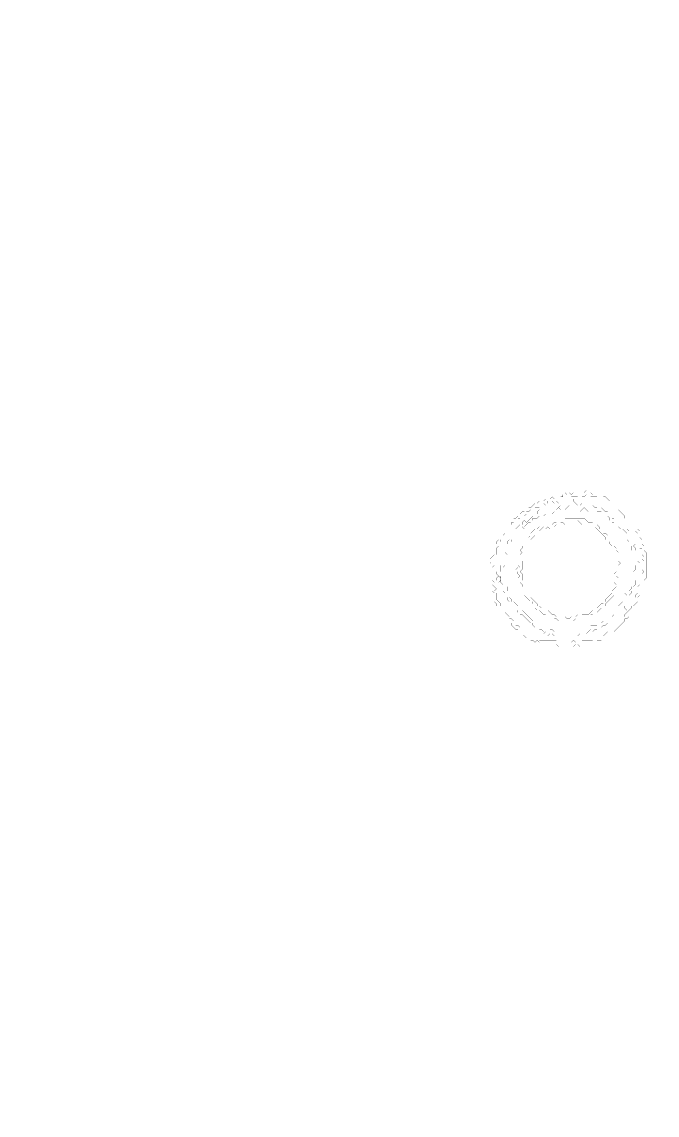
# Model space of a CAD drawing. Header units: metres. Extents: x 0 to 5009, y -5009 to 0.
# Drawn here: x 0 to 2913, y -5009 to 0 of the extents above; entities that cross this region are included whole.
import ezdxf

# ---------------------------------------------------------------- set-up
doc = ezdxf.new("R2010")
doc.units = ezdxf.units.M
doc.layers.add('conductor', color=1, linetype='Continuous')
doc.layers.add('substrate', color=5, linetype='Continuous')

msp = doc.modelspace()

# ---------------------------------------------------------------- linework, layer by layer
at = {"layer": 'conductor', "const_width": 0.5}
for points in [[(2558.5, -2166.4), (2548.7, -2176.2), (2538.9, -2176.2), (2529.1, -2176.2), (2519.3, -2176.2), (2529.1, -2186), (2519.3, -2195.8), (2519.3, -2205.6), (2529.1, -2205.6), (2538.9, -2205.6), (2548.7, -2215.4), (2558.5, -2215.4), (2568.3, -2205.6), (2578.1, -2205.6), (2587.9, -2215.4), (2597.7, -2215.4), (2607.5, -2215.4), (2617.3, -2215.4), (2627.1, -2225.2), (2636.9, -2225.2), (2646.7, -2235), (2656.5, -2225.2), (2666.3, -2235), (2676.1, -2244.8), (2685.9, -2244.8), (2695.8, -2254.6), (2705.6, -2264.4), (2705.6, -2274.2), (2715.4, -2274.2), (2725.2, -2284), (2735, -2293.8), (2744.8, -2303.6), (2754.6, -2313.4), (2764.4, -2323.2), (2774.2, -2323.2), (2784, -2333.1), (2784, -2342.9), (2784, -2352.7), (2784, -2362.5), (2793.8, -2372.3), (2803.6, -2382.1), (2813.4, -2391.9), (2803.6, -2401.7), (2813.4, -2411.5), (2813.4, -2421.3), (2823.2, -2431.1), (2813.4, -2440.9), (2823.2, -2450.7), (2823.2, -2460.5), (2823.2, -2470.3), (2833, -2480.1), (2833, -2489.9), (2833, -2499.7), (2823.2, -2509.5), (2823.2, -2519.3), (2823.2, -2529.1), (2823.2, -2538.9), (2823.2, -2548.7), (2813.4, -2558.5), (2813.4, -2568.3), (2813.4, -2578.1), (2803.6, -2587.9), (2803.6, -2597.7), (2793.8, -2607.5), (2793.8, -2617.3), (2784, -2627.1), (2784, -2636.9), (2784, -2646.7), (2784, -2656.5), (2784, -2666.3), (2784, -2676.1), (2784, -2685.9), (2774.2, -2695.8), (2764.4, -2685.9), (2764.4, -2676.1), (2764.4, -2685.9), (2754.6, -2695.8), (2744.8, -2695.8), (2735, -2705.6), (2725.2, -2715.4), (2715.4, -2725.2), (2715.4, -2735), (2705.6, -2744.8), (2695.8, -2754.6), (2685.9, -2754.6), (2676.1, -2764.4), (2666.3, -2764.4), (2656.5, -2774.2), (2646.7, -2774.2), (2636.9, -2784), (2627.1, -2784), (2617.3, -2793.8), (2607.5, -2784), (2597.7, -2793.8), (2587.9, -2803.6), (2578.1, -2803.6), (2568.3, -2813.4), (2558.5, -2803.6), (2548.7, -2813.4), (2538.9, -2813.4), (2529.1, -2813.4), (2519.3, -2813.4), (2509.5, -2813.4), (2499.7, -2813.4), (2489.9, -2813.4), (2480.1, -2813.4), (2470.3, -2813.4), (2460.5, -2813.4), (2450.7, -2813.4), (2440.9, -2813.4), (2431.1, -2803.6), (2421.3, -2803.6), (2411.5, -2793.8), (2401.7, -2793.8), (2391.9, -2793.8), (2382.1, -2784), (2372.3, -2784), (2362.5, -2774.2), (2352.7, -2774.2), (2342.9, -2764.4), (2342.9, -2754.6), (2333.1, -2754.6), (2323.2, -2744.8), (2313.4, -2735), (2303.6, -2725.2), (2293.8, -2715.4), (2284, -2715.4), (2274.2, -2705.6), (2274.2, -2695.8), (2264.4, -2695.8), (2254.6, -2685.9), (2254.6, -2676.1), (2244.8, -2676.1), (2235, -2666.3), (2235, -2656.5), (2225.2, -2646.7), (2225.2, -2636.9), (2215.4, -2627.1), (2215.4, -2617.3), (2205.6, -2607.5), (2215.4, -2597.7), (2205.6, -2587.9), (2205.6, -2578.1), (2195.8, -2568.3), (2195.8, -2558.5), (2195.8, -2548.7), (2195.8, -2538.9), (2186, -2538.9), (2176.2, -2529.1), (2176.2, -2519.3), (2186, -2509.5), (2195.8, -2519.3), (2195.8, -2509.5), (2195.8, -2499.7), (2195.8, -2489.9), (2186, -2480.1), (2195.8, -2470.3), (2205.6, -2470.3), (2205.6, -2460.5), (2205.6, -2450.7), (2205.6, -2440.9), (2205.6, -2431.1), (2205.6, -2421.3), (2215.4, -2411.5), (2215.4, -2401.7), (2225.2, -2391.9), (2225.2, -2382.1), (2235, -2372.3), (2235, -2362.5), (2244.8, -2352.7), (2254.6, -2352.7), (2254.6, -2342.9), (2264.4, -2333.1), (2264.4, -2323.2), (2274.2, -2313.4), (2284, -2303.6), (2293.8, -2303.6), (2293.8, -2293.8), (2303.6, -2284), (2313.4, -2293.8), (2323.2, -2284), (2333.1, -2274.2), (2342.9, -2264.4), (2352.7, -2264.4), (2362.5, -2254.6), (2362.5, -2244.8), (2372.3, -2235), (2382.1, -2235), (2391.9, -2235), (2401.7, -2244.8), (2411.5, -2235), (2421.3, -2235), (2411.5, -2235), (2401.7, -2225.2), (2411.5, -2215.4), (2421.3, -2215.4), (2431.1, -2215.4), (2440.9, -2215.4), (2450.7, -2215.4), (2460.5, -2205.6), (2470.3, -2195.8), (2460.5, -2205.6), (2450.7, -2195.8), (2440.9, -2205.6), (2431.1, -2195.8), (2421.3, -2195.8), (2411.5, -2195.8), (2411.5, -2205.6), (2401.7, -2215.4), (2391.9, -2205.6), (2382.1, -2215.4), (2372.3, -2225.2), (2362.5, -2225.2), (2352.7, -2225.2), (2342.9, -2235), (2333.1, -2235), (2323.2, -2244.8), (2313.4, -2244.8), (2313.4, -2254.6), (2303.6, -2264.4), (2293.8, -2264.4), (2284, -2274.2), (2274.2, -2274.2), (2264.4, -2284), (2254.6, -2293.8), (2244.8, -2293.8), (2244.8, -2303.6), (2235, -2313.4), (2225.2, -2323.2), (2215.4, -2333.1), (2215.4, -2342.9), (2205.6, -2352.7), (2205.6, -2362.5), (2195.8, -2372.3), (2195.8, -2382.1), (2186, -2391.9), (2186, -2401.7), (2176.2, -2411.5), (2176.2, -2421.3), (2176.2, -2431.1), (2176.2, -2440.9), (2166.4, -2450.7), (2166.4, -2460.5), (2166.4, -2470.3), (2166.4, -2480.1), (2166.4, -2489.9), (2156.6, -2499.7), (2156.6, -2509.5), (2156.6, -2519.3), (2156.6, -2529.1), (2156.6, -2538.9), (2156.6, -2548.7), (2156.6, -2558.5), (2166.4, -2568.3), (2156.6, -2578.1), (2166.4, -2587.9), (2176.2, -2597.7), (2166.4, -2607.5), (2176.2, -2617.3), (2176.2, -2627.1), (2176.2, -2636.9), (2176.2, -2646.7), (2186, -2656.5), (2195.8, -2666.3), (2195.8, -2676.1), (2205.6, -2685.9), (2215.4, -2695.8), (2215.4, -2705.6), (2225.2, -2715.4), (2235, -2725.2), (2235, -2735), (2244.8, -2735), (2254.6, -2744.8), (2254.6, -2754.6), (2264.4, -2764.4), (2274.2, -2764.4), (2284, -2774.2), (2284, -2784), (2293.8, -2793.8), (2303.6, -2803.6), (2313.4, -2803.6), (2323.2, -2803.6), (2333.1, -2813.4), (2342.9, -2813.4), (2352.7, -2813.4), (2362.5, -2823.2), (2372.3, -2833), (2382.1, -2833), (2391.9, -2833), (2401.7, -2833), (2411.5, -2833), (2421.3, -2833), (2431.1, -2833), (2440.9, -2833), (2450.7, -2833), (2460.5, -2842.8), (2470.3, -2842.8), (2480.1, -2842.8), (2489.9, -2842.8), (2499.7, -2842.8), (2509.5, -2842.8), (2519.3, -2842.8), (2529.1, -2833), (2538.9, -2842.8), (2548.7, -2833), (2558.5, -2842.8), (2568.3, -2833), (2578.1, -2833), (2587.9, -2833), (2597.7, -2833), (2607.5, -2833), (2617.3, -2833), (2627.1, -2823.2), (2636.9, -2823.2), (2646.7, -2823.2), (2656.5, -2813.4), (2666.3, -2813.4), (2676.1, -2803.6), (2685.9, -2793.8), (2695.8, -2793.8), (2705.6, -2784), (2715.4, -2774.2), (2725.2, -2764.4), (2735, -2754.6), (2744.8, -2744.8), (2754.6, -2744.8), (2754.6, -2735), (2764.4, -2725.2), (2764.4, -2715.4), (2774.2, -2705.6), (2784, -2695.8), (2793.8, -2685.9), (2793.8, -2676.1), (2803.6, -2666.3), (2803.6, -2656.5), (2803.6, -2646.7), (2813.4, -2636.9), (2813.4, -2627.1), (2823.2, -2617.3), (2823.2, -2607.5), (2823.2, -2597.7), (2823.2, -2587.9), (2833, -2578.1), (2833, -2568.3), (2842.8, -2558.5), (2842.8, -2548.7), (2842.8, -2538.9), (2842.8, -2529.1), (2852.6, -2519.3), (2842.8, -2509.5), (2842.8, -2499.7), (2842.8, -2489.9), (2852.6, -2480.1), (2852.6, -2470.3), (2842.8, -2460.5), (2852.6, -2450.7), (2842.8, -2440.9), (2842.8, -2431.1), (2842.8, -2421.3), (2842.8, -2411.5), (2833, -2411.5), (2823.2, -2401.7), (2823.2, -2391.9), (2823.2, -2382.1), (2823.2, -2372.3), (2823.2, -2362.5), (2823.2, -2352.7), (2823.2, -2342.9), (2813.4, -2333.1), (2803.6, -2323.2), (2803.6, -2313.4), (2793.8, -2313.4), (2784, -2303.6), (2784, -2293.8), (2784, -2284), (2774.2, -2284), (2764.4, -2274.2), (2764.4, -2264.4), (2754.6, -2254.6), (2744.8, -2244.8), (2735, -2235), (2725.2, -2235), (2715.4, -2225.2), (2715.4, -2215.4), (2705.6, -2215.4), (2695.8, -2215.4), (2685.9, -2205.6), (2676.1, -2195.8), (2666.3, -2186), (2656.5, -2186), (2646.7, -2186), (2636.9, -2176.2), (2627.1, -2176.2), (2617.3, -2176.2), (2607.5, -2176.2), (2597.7, -2166.4), (2587.9, -2166.4), (2578.1, -2176.2), (2568.3, -2176.2)], [(2489.9, -2195.8)], [(2529.1, -2186), (2538.9, -2176.2), (2548.7, -2186), (2548.7, -2195.8), (2538.9, -2205.6), (2529.1, -2195.8)], [(2568.3, -2195.8), (2578.1, -2186), (2587.9, -2195.8), (2578.1, -2205.6)], [(2509.5, -2284), (2499.7, -2293.8), (2489.9, -2303.6), (2480.1, -2293.8), (2470.3, -2293.8), (2460.5, -2303.6), (2450.7, -2303.6), (2440.9, -2313.4), (2431.1, -2313.4), (2421.3, -2323.2), (2411.5, -2313.4), (2401.7, -2323.2), (2391.9, -2313.4), (2382.1, -2323.2), (2372.3, -2333.1), (2362.5, -2333.1), (2352.7, -2342.9), (2352.7, -2352.7), (2342.9, -2362.5), (2333.1, -2372.3), (2333.1, -2382.1), (2323.2, -2391.9), (2313.4, -2401.7), (2303.6, -2411.5), (2303.6, -2421.3), (2303.6, -2431.1), (2303.6, -2440.9), (2303.6, -2450.7), (2303.6, -2460.5), (2293.8, -2470.3), (2293.8, -2480.1), (2293.8, -2489.9), (2293.8, -2499.7), (2293.8, -2509.5), (2284, -2519.3), (2293.8, -2529.1), (2293.8, -2538.9), (2293.8, -2548.7), (2293.8, -2558.5), (2303.6, -2568.3), (2303.6, -2578.1), (2313.4, -2587.9), (2313.4, -2597.7), (2313.4, -2607.5), (2313.4, -2617.3), (2323.2, -2617.3), (2333.1, -2627.1), (2333.1, -2636.9), (2342.9, -2646.7), (2352.7, -2656.5), (2362.5, -2666.3), (2362.5, -2676.1), (2372.3, -2676.1), (2382.1, -2685.9), (2382.1, -2695.8), (2391.9, -2695.8), (2401.7, -2695.8), (2411.5, -2695.8), (2421.3, -2705.6), (2431.1, -2715.4), (2440.9, -2715.4), (2450.7, -2725.2), (2460.5, -2725.2), (2470.3, -2725.2), (2480.1, -2725.2), (2489.9, -2725.2), (2499.7, -2735), (2509.5, -2735), (2519.3, -2725.2), (2529.1, -2725.2), (2538.9, -2725.2), (2548.7, -2715.4), (2558.5, -2725.2), (2568.3, -2715.4), (2578.1, -2715.4), (2587.9, -2715.4), (2597.7, -2715.4), (2607.5, -2705.6), (2617.3, -2695.8), (2627.1, -2695.8), (2636.9, -2695.8), (2636.9, -2685.9), (2646.7, -2676.1), (2656.5, -2666.3), (2666.3, -2666.3), (2676.1, -2656.5), (2676.1, -2646.7), (2685.9, -2636.9), (2695.8, -2627.1), (2705.6, -2617.3), (2705.6, -2607.5), (2715.4, -2597.7), (2725.2, -2587.9), (2725.2, -2578.1), (2715.4, -2568.3), (2715.4, -2558.5), (2715.4, -2548.7), (2715.4, -2538.9), (2715.4, -2529.1), (2725.2, -2519.3), (2725.2, -2509.5), (2725.2, -2499.7), (2725.2, -2489.9), (2725.2, -2480.1), (2725.2, -2470.3), (2725.2, -2460.5), (2725.2, -2450.7), (2725.2, -2440.9), (2725.2, -2431.1), (2715.4, -2421.3), (2705.6, -2411.5), (2705.6, -2401.7), (2695.8, -2391.9), (2695.8, -2382.1), (2685.9, -2382.1), (2676.1, -2372.3), (2676.1, -2362.5), (2666.3, -2352.7), (2656.5, -2342.9), (2646.7, -2333.1), (2636.9, -2323.2), (2627.1, -2313.4), (2617.3, -2313.4), (2607.5, -2313.4), (2597.7, -2303.6), (2587.9, -2293.8), (2578.1, -2303.6), (2568.3, -2303.6), (2558.5, -2293.8), (2548.7, -2284), (2538.9, -2293.8), (2529.1, -2284), (2519.3, -2293.8)], [(2382.1, -2254.6)], [(2176.2, -2548.7), (2186, -2538.9), (2195.8, -2548.7), (2195.8, -2558.5), (2186, -2568.3), (2176.2, -2558.5)], [(2764.4, -2656.5)], [(2391.9, -2803.6), (2401.7, -2793.8), (2411.5, -2793.8), (2421.3, -2803.6), (2411.5, -2813.4), (2401.7, -2813.4)]]:
    msp.add_lwpolyline(points, close=True, dxfattribs=at)
at = {"layer": 'substrate', "const_width": 0.5}
msp.add_lwpolyline([(2921.2, 0), (2911.4, 0), (2901.6, 0), (2891.8, 0), (2882, 0), (2872.2, 0), (2862.4, 0), (2852.6, 0), (2842.8, 0), (2833, 0), (2823.2, 0), (2813.4, 0), (2803.6, 0), (2793.8, 0), (2784, 0), (2774.2, 0), (2764.4, 0), (2754.6, 0), (2744.8, 0), (2735, 0), (2725.2, 0), (2715.4, 0), (2705.6, 0), (2695.8, 0), (2685.9, 0), (2676.1, 0), (2666.3, 0), (2656.5, 0), (2646.7, 0), (2636.9, 0), (2627.1, 0), (2617.3, 0), (2607.5, 0), (2597.7, 0), (2587.9, 0), (2578.1, 0), (2568.3, 0), (2558.5, 0), (2548.7, 0), (2538.9, 0), (2529.1, 0), (2519.3, 0), (2509.5, 0), (2499.7, 0), (2489.9, 0), (2480.1, 0), (2470.3, 0), (2460.5, 0), (2450.7, 0), (2440.9, 0), (2431.1, 0), (2421.3, 0), (2411.5, 0), (2401.7, 0), (2391.9, 0), (2382.1, 0), (2372.3, 0), (2362.5, 0), (2352.7, 0), (2342.9, 0), (2333.1, 0), (2323.2, 0), (2313.4, 0), (2303.6, 0), (2293.8, 0), (2284, 0), (2274.2, 0), (2264.4, 0), (2254.6, 0), (2244.8, 0), (2235, 0), (2225.2, 0), (2215.4, 0), (2205.6, 0), (2195.8, 0), (2186, 0), (2176.2, 0), (2166.4, 0), (2156.6, 0), (2146.8, 0), (2137, 0), (2127.2, 0), (2117.4, 0), (2107.6, 0), (2097.8, 0), (2088, 0), (2078.2, 0), (2068.4, 0), (2058.6, 0), (2048.8, 0), (2039, 0), (2029.2, 0), (2019.4, 0), (2009.6, 0), (1999.8, 0), (1990, 0), (1980.2, 0), (1970.3, 0), (1960.5, 0), (1950.7, 0), (1940.9, 0), (1931.1, 0), (1921.3, 0), (1911.5, 0), (1901.7, 0), (1891.9, 0), (1882.1, 0), (1872.3, 0), (1862.5, 0), (1852.7, 0), (1842.9, 0), (1833.1, 0), (1823.3, 0), (1813.5, 0), (1803.7, 0), (1793.9, 0), (1784.1, 0), (1774.3, 0), (1764.5, 0), (1754.7, 0), (1744.9, 0), (1735.1, 0), (1725.3, 0), (1715.5, 0), (1705.7, 0), (1695.9, 0), (1686.1, 0), (1676.3, 0), (1666.5, 0), (1656.7, 0), (1646.9, 0), (1637.1, 0), (1627.3, 0), (1617.5, 0), (1607.6, 0), (1597.8, 0), (1588, 0), (1578.2, 0), (1568.4, 0), (1558.6, 0), (1548.8, 0), (1539, 0), (1529.2, 0), (1519.4, 0), (1509.6, 0), (1499.8, 0), (1490, 0), (1480.2, 0), (1470.4, 0), (1460.6, 0), (1450.8, 0), (1441, 0), (1431.2, 0), (1421.4, 0), (1411.6, 0), (1401.8, 0), (1392, 0), (1382.2, 0), (1372.4, 0), (1362.6, 0), (1352.8, 0), (1343, 0), (1333.2, 0), (1323.4, 0), (1313.6, 0), (1303.8, 0), (1294, 0), (1284.2, 0), (1274.4, 0), (1264.6, 0), (1254.8, 0), (1244.9, 0), (1235.1, 0), (1225.3, 0), (1215.5, 0), (1205.7, 0), (1195.9, 0), (1186.1, 0), (1176.3, 0), (1166.5, 0), (1156.7, 0), (1146.9, 0), (1137.1, 0), (1127.3, 0), (1117.5, 0), (1107.7, 0), (1097.9, 0), (1088.1, 0), (1078.3, 0), (1068.5, 0), (1058.7, 0), (1048.9, 0), (1039.1, 0), (1029.3, 0), (1019.5, 0), (1009.7, 0), (999.9, 0), (990.1, 0), (980.3, 0), (970.5, 0), (960.7, 0), (950.9, 0), (941.1, 0), (931.3, 0), (921.5, 0), (911.7, 0), (901.9, 0), (892, 0), (882.2, 0), (872.4, 0), (862.6, 0), (852.8, 0), (843, 0), (833.2, 0), (823.4, 0), (813.6, 0), (803.8, 0), (794, 0), (784.2, 0), (774.4, 0), (764.6, 0), (754.8, 0), (745, 0), (735.2, 0), (725.4, 0), (715.6, 0), (705.8, 0), (696, 0), (686.2, 0), (676.4, 0), (666.6, 0), (656.8, 0), (647, 0), (637.2, 0), (627.4, 0), (617.6, 0), (607.8, 0), (598, 0), (588.2, 0), (578.4, 0), (568.6, 0), (558.8, 0), (549, 0), (539.2, 0), (529.3, 0), (519.5, 0), (509.7, 0), (499.9, 0), (490.1, 0), (480.3, 0), (470.5, 0), (460.7, 0), (450.9, 0), (441.1, 0), (431.3, 0), (421.5, 0), (411.7, 0), (401.9, 0), (392.1, 0), (382.3, 0), (372.5, 0), (362.7, 0), (352.9, 0), (343.1, 0), (333.3, 0), (323.5, 0), (313.7, 0), (303.9, 0), (294.1, 0), (284.3, 0), (274.5, 0), (264.7, 0), (254.9, 0), (245.1, 0), (235.3, 0), (225.5, 0), (215.7, 0), (205.9, 0), (196.1, 0), (186.3, 0), (176.4, 0), (166.6, 0), (156.8, 0), (147, 0), (137.2, 0), (127.4, 0), (117.6, 0), (107.8, 0), (98, 0), (88.2, 0), (78.4, 0), (68.6, 0), (58.8, 0), (49, 0), (39.2, 0), (29.4, 0), (19.6, 0), (9.8, 0), (0, 0), (0, -9.8), (0, -19.6), (0, -29.4), (0, -39.2), (0, -49), (0, -58.8), (0, -68.6), (0, -78.4), (0, -88.2), (0, -98), (0, -107.8), (0, -117.6), (0, -127.4), (0, -137.2), (0, -147), (0, -156.8), (0, -166.6), (0, -176.4), (0, -186.3), (0, -196.1), (0, -205.9), (0, -215.7), (0, -225.5), (0, -235.3), (0, -245.1), (0, -254.9), (0, -264.7), (0, -274.5), (0, -284.3), (0, -294.1), (0, -303.9), (0, -313.7), (0, -323.5), (0, -333.3), (0, -343.1), (0, -352.9), (0, -362.7), (0, -372.5), (0, -382.3), (0, -392.1), (0, -401.9), (0, -411.7), (0, -421.5), (0, -431.3), (0, -441.1), (0, -450.9), (0, -460.7), (0, -470.5), (0, -480.3), (0, -490.1), (0, -499.9), (0, -509.7), (0, -519.5), (0, -529.3), (0, -539.2), (0, -549), (0, -558.8), (0, -568.6), (0, -578.4), (0, -588.2), (0, -598), (0, -607.8), (0, -617.6), (0, -627.4), (0, -637.2), (0, -647), (0, -656.8), (0, -666.6), (0, -676.4), (0, -686.2), (0, -696), (0, -705.8), (0, -715.6), (0, -725.4), (0, -735.2), (0, -745), (0, -754.8), (0, -764.6), (0, -774.4), (0, -784.2), (0, -794), (0, -803.8), (0, -813.6), (0, -823.4), (0, -833.2), (0, -843), (0, -852.8), (0, -862.6), (0, -872.4), (0, -882.2), (0, -892), (0, -901.9), (0, -911.7), (0, -921.5), (0, -931.3), (0, -941.1), (0, -950.9), (0, -960.7), (0, -970.5), (0, -980.3), (0, -990.1), (0, -999.9), (0, -1009.7), (0, -1019.5), (0, -1029.3), (0, -1039.1), (0, -1048.9), (0, -1058.7), (0, -1068.5), (0, -1078.3), (0, -1088.1), (0, -1097.9), (0, -1107.7), (0, -1117.5), (0, -1127.3), (0, -1137.1), (0, -1146.9), (0, -1156.7), (0, -1166.5), (0, -1176.3), (0, -1186.1), (0, -1195.9), (0, -1205.7), (0, -1215.5), (0, -1225.3), (0, -1235.1), (0, -1244.9), (0, -1254.8), (0, -1264.6), (0, -1274.4), (0, -1284.2), (0, -1294), (0, -1303.8), (0, -1313.6), (0, -1323.4), (0, -1333.2), (0, -1343), (0, -1352.8), (0, -1362.6), (0, -1372.4), (0, -1382.2), (0, -1392), (0, -1401.8), (0, -1411.6), (0, -1421.4), (0, -1431.2), (0, -1441), (0, -1450.8), (0, -1460.6), (0, -1470.4), (0, -1480.2), (0, -1490), (0, -1499.8), (0, -1509.6), (0, -1519.4), (0, -1529.2), (0, -1539), (0, -1548.8), (0, -1558.6), (0, -1568.4), (0, -1578.2), (0, -1588), (0, -1597.8), (0, -1607.6), (0, -1617.5), (0, -1627.3), (0, -1637.1), (0, -1646.9), (0, -1656.7), (0, -1666.5), (0, -1676.3), (0, -1686.1), (0, -1695.9), (0, -1705.7), (0, -1715.5), (0, -1725.3), (0, -1735.1), (0, -1744.9), (0, -1754.7), (0, -1764.5), (0, -1774.3), (0, -1784.1), (0, -1793.9), (0, -1803.7), (0, -1813.5), (0, -1823.3), (0, -1833.1), (0, -1842.9), (0, -1852.7), (0, -1862.5), (0, -1872.3), (0, -1882.1), (0, -1891.9), (0, -1901.7), (0, -1911.5), (0, -1921.3), (0, -1931.1), (0, -1940.9), (0, -1950.7), (0, -1960.5), (0, -1970.3), (0, -1980.2), (0, -1990), (0, -1999.8), (0, -2009.6), (0, -2019.4), (0, -2029.2), (0, -2039), (0, -2048.8), (0, -2058.6), (0, -2068.4), (0, -2078.2), (0, -2088), (0, -2097.8), (0, -2107.6), (0, -2117.4), (0, -2127.2), (0, -2137), (0, -2146.8), (0, -2156.6), (0, -2166.4), (0, -2176.2), (0, -2186), (0, -2195.8), (0, -2205.6), (0, -2215.4), (0, -2225.2), (0, -2235), (0, -2244.8), (0, -2254.6), (0, -2264.4), (0, -2274.2), (0, -2284), (0, -2293.8), (0, -2303.6), (0, -2313.4), (0, -2323.2), (0, -2333.1), (0, -2342.9), (0, -2352.7), (0, -2362.5), (0, -2372.3), (0, -2382.1), (0, -2391.9), (0, -2401.7), (0, -2411.5), (0, -2421.3), (0, -2431.1), (0, -2440.9), (0, -2450.7), (0, -2460.5), (0, -2470.3), (0, -2480.1), (0, -2489.9), (0, -2499.7), (0, -2509.5), (0, -2519.3), (0, -2529.1), (0, -2538.9), (0, -2548.7), (0, -2558.5), (0, -2568.3), (0, -2578.1), (0, -2587.9), (0, -2597.7), (0, -2607.5), (0, -2617.3), (0, -2627.1), (0, -2636.9), (0, -2646.7), (0, -2656.5), (0, -2666.3), (0, -2676.1), (0, -2685.9), (0, -2695.8), (0, -2705.6), (0, -2715.4), (0, -2725.2), (0, -2735), (0, -2744.8), (0, -2754.6), (0, -2764.4), (0, -2774.2), (0, -2784), (0, -2793.8), (0, -2803.6), (0, -2813.4), (0, -2823.2), (0, -2833), (0, -2842.8), (0, -2852.6), (0, -2862.4), (0, -2872.2), (0, -2882), (0, -2891.8), (0, -2901.6), (0, -2911.4), (0, -2921.2), (0, -2931), (0, -2940.8), (0, -2950.6), (0, -2960.4), (0, -2970.2), (0, -2980), (0, -2989.8), (0, -2999.6), (0, -3009.4), (0, -3019.2), (0, -3029), (0, -3038.8), (0, -3048.7), (0, -3058.5), (0, -3068.3), (0, -3078.1), (0, -3087.9), (0, -3097.7), (0, -3107.5), (0, -3117.3), (0, -3127.1), (0, -3136.9), (0, -3146.7), (0, -3156.5), (0, -3166.3), (0, -3176.1), (0, -3185.9), (0, -3195.7), (0, -3205.5), (0, -3215.3), (0, -3225.1), (0, -3234.9), (0, -3244.7), (0, -3254.5), (0, -3264.3), (0, -3274.1), (0, -3283.9), (0, -3293.7), (0, -3303.5), (0, -3313.3), (0, -3323.1), (0, -3332.9), (0, -3342.7), (0, -3352.5), (0, -3362.3), (0, -3372.1), (0, -3381.9), (0, -3391.7), (0, -3401.5), (0, -3411.4), (0, -3421.2), (0, -3431), (0, -3440.8), (0, -3450.6), (0, -3460.4), (0, -3470.2), (0, -3480), (0, -3489.8), (0, -3499.6), (0, -3509.4), (0, -3519.2), (0, -3529), (0, -3538.8), (0, -3548.6), (0, -3558.4), (0, -3568.2), (0, -3578), (0, -3587.8), (0, -3597.6), (0, -3607.4), (0, -3617.2), (0, -3627), (0, -3636.8), (0, -3646.6), (0, -3656.4), (0, -3666.2), (0, -3676), (0, -3685.8), (0, -3695.6), (0, -3705.4), (0, -3715.2), (0, -3725), (0, -3734.8), (0, -3744.6), (0, -3754.4), (0, -3764.2), (0, -3774.1), (0, -3783.9), (0, -3793.7), (0, -3803.5), (0, -3813.3), (0, -3823.1), (0, -3832.9), (0, -3842.7), (0, -3852.5), (0, -3862.3), (0, -3872.1), (0, -3881.9), (0, -3891.7), (0, -3901.5), (0, -3911.3), (0, -3921.1), (0, -3930.9), (0, -3940.7), (0, -3950.5), (0, -3960.3), (0, -3970.1), (0, -3979.9), (0, -3989.7), (0, -3999.5), (0, -4009.3), (0, -4019.1), (0, -4028.9), (0, -4038.7), (0, -4048.5), (0, -4058.3), (0, -4068.1), (0, -4077.9), (0, -4087.7), (0, -4097.5), (0, -4107.3), (0, -4117.1), (0, -4127), (0, -4136.8), (0, -4146.6), (0, -4156.4), (0, -4166.2), (0, -4176), (0, -4185.8), (0, -4195.6), (0, -4205.4), (0, -4215.2), (0, -4225), (0, -4234.8), (0, -4244.6), (0, -4254.4), (0, -4264.2), (0, -4274), (0, -4283.8), (0, -4293.6), (0, -4303.4), (0, -4313.2), (0, -4323), (0, -4332.8), (0, -4342.6), (0, -4352.4), (0, -4362.2), (0, -4372), (0, -4381.8), (0, -4391.6), (0, -4401.4), (0, -4411.2), (0, -4421), (0, -4430.8), (0, -4440.6), (0, -4450.4), (0, -4460.2), (0, -4470), (0, -4479.8), (0, -4489.7), (0, -4499.5), (0, -4509.3), (0, -4519.1), (0, -4528.9), (0, -4538.7), (0, -4548.5), (0, -4558.3), (0, -4568.1), (0, -4577.9), (0, -4587.7), (0, -4597.5), (0, -4607.3), (0, -4617.1), (0, -4626.9), (0, -4636.7), (0, -4646.5), (0, -4656.3), (0, -4666.1), (0, -4675.9), (0, -4685.7), (0, -4695.5), (0, -4705.3), (0, -4715.1), (0, -4724.9), (0, -4734.7), (0, -4744.5), (0, -4754.3), (0, -4764.1), (0, -4773.9), (0, -4783.7), (0, -4793.5), (0, -4803.3), (0, -4813.1), (0, -4822.9), (0, -4832.7), (0, -4842.6), (0, -4852.4), (0, -4862.2), (0, -4872), (0, -4881.8), (0, -4891.6), (0, -4901.4), (0, -4911.2), (0, -4921), (0, -4930.8), (0, -4940.6), (0, -4950.4), (0, -4960.2), (0, -4970), (0, -4979.8), (0, -4989.6), (0, -4999.4), (0, -5009.2), (9.8, -5009.2), (19.6, -5009.2), (29.4, -5009.2), (39.2, -5009.2), (49, -5009.2), (58.8, -5009.2), (68.6, -5009.2), (78.4, -5009.2), (88.2, -5009.2), (98, -5009.2), (107.8, -5009.2), (117.6, -5009.2), (127.4, -5009.2), (137.2, -5009.2), (147, -5009.2), (156.8, -5009.2), (166.6, -5009.2), (176.4, -5009.2), (186.3, -5009.2), (196.1, -5009.2), (205.9, -5009.2), (215.7, -5009.2), (225.5, -5009.2), (235.3, -5009.2), (245.1, -5009.2), (254.9, -5009.2), (264.7, -5009.2), (274.5, -5009.2), (284.3, -5009.2), (294.1, -5009.2), (303.9, -5009.2), (313.7, -5009.2), (323.5, -5009.2), (333.3, -5009.2), (343.1, -5009.2), (352.9, -5009.2), (362.7, -5009.2), (372.5, -5009.2), (382.3, -5009.2), (392.1, -5009.2), (401.9, -5009.2), (411.7, -5009.2), (421.5, -5009.2), (431.3, -5009.2), (441.1, -5009.2), (450.9, -5009.2), (460.7, -5009.2), (470.5, -5009.2), (480.3, -5009.2), (490.1, -5009.2), (499.9, -5009.2), (509.7, -5009.2), (519.5, -5009.2), (529.3, -5009.2), (539.2, -5009.2), (549, -5009.2), (558.8, -5009.2), (568.6, -5009.2), (578.4, -5009.2), (588.2, -5009.2), (598, -5009.2), (607.8, -5009.2), (617.6, -5009.2), (627.4, -5009.2), (637.2, -5009.2), (647, -5009.2), (656.8, -5009.2), (666.6, -5009.2), (676.4, -5009.2), (686.2, -5009.2), (696, -5009.2), (705.8, -5009.2), (715.6, -5009.2), (725.4, -5009.2), (735.2, -5009.2), (745, -5009.2), (754.8, -5009.2), (764.6, -5009.2), (774.4, -5009.2), (784.2, -5009.2), (794, -5009.2), (803.8, -5009.2), (813.6, -5009.2), (823.4, -5009.2), (833.2, -5009.2), (843, -5009.2), (852.8, -5009.2), (862.6, -5009.2), (872.4, -5009.2), (882.2, -5009.2), (892, -5009.2), (901.9, -5009.2), (911.7, -5009.2), (921.5, -5009.2), (931.3, -5009.2), (941.1, -5009.2), (950.9, -5009.2), (960.7, -5009.2), (970.5, -5009.2), (980.3, -5009.2), (990.1, -5009.2), (999.9, -5009.2), (1009.7, -5009.2), (1019.5, -5009.2), (1029.3, -5009.2), (1039.1, -5009.2), (1048.9, -5009.2), (1058.7, -5009.2), (1068.5, -5009.2), (1078.3, -5009.2), (1088.1, -5009.2), (1097.9, -5009.2), (1107.7, -5009.2), (1117.5, -5009.2), (1127.3, -5009.2), (1137.1, -5009.2), (1146.9, -5009.2), (1156.7, -5009.2), (1166.5, -5009.2), (1176.3, -5009.2), (1186.1, -5009.2), (1195.9, -5009.2), (1205.7, -5009.2), (1215.5, -5009.2), (1225.3, -5009.2), (1235.1, -5009.2), (1244.9, -5009.2), (1254.8, -5009.2), (1264.6, -5009.2), (1274.4, -5009.2), (1284.2, -5009.2), (1294, -5009.2), (1303.8, -5009.2), (1313.6, -5009.2), (1323.4, -5009.2), (1333.2, -5009.2), (1343, -5009.2), (1352.8, -5009.2), (1362.6, -5009.2), (1372.4, -5009.2), (1382.2, -5009.2), (1392, -5009.2), (1401.8, -5009.2), (1411.6, -5009.2), (1421.4, -5009.2), (1431.2, -5009.2), (1441, -5009.2), (1450.8, -5009.2), (1460.6, -5009.2), (1470.4, -5009.2), (1480.2, -5009.2), (1490, -5009.2), (1499.8, -5009.2), (1509.6, -5009.2), (1519.4, -5009.2), (1529.2, -5009.2), (1539, -5009.2), (1548.8, -5009.2), (1558.6, -5009.2), (1568.4, -5009.2), (1578.2, -5009.2), (1588, -5009.2), (1597.8, -5009.2), (1607.6, -5009.2), (1617.5, -5009.2), (1627.3, -5009.2), (1637.1, -5009.2), (1646.9, -5009.2), (1656.7, -5009.2), (1666.5, -5009.2), (1676.3, -5009.2), (1686.1, -5009.2), (1695.9, -5009.2), (1705.7, -5009.2), (1715.5, -5009.2), (1725.3, -5009.2), (1735.1, -5009.2), (1744.9, -5009.2), (1754.7, -5009.2), (1764.5, -5009.2), (1774.3, -5009.2), (1784.1, -5009.2), (1793.9, -5009.2), (1803.7, -5009.2), (1813.5, -5009.2), (1823.3, -5009.2), (1833.1, -5009.2), (1842.9, -5009.2), (1852.7, -5009.2), (1862.5, -5009.2), (1872.3, -5009.2), (1882.1, -5009.2), (1891.9, -5009.2), (1901.7, -5009.2), (1911.5, -5009.2), (1921.3, -5009.2), (1931.1, -5009.2), (1940.9, -5009.2), (1950.7, -5009.2), (1960.5, -5009.2), (1970.3, -5009.2), (1980.2, -5009.2), (1990, -5009.2), (1999.8, -5009.2), (2009.6, -5009.2), (2019.4, -5009.2), (2029.2, -5009.2), (2039, -5009.2), (2048.8, -5009.2), (2058.6, -5009.2), (2068.4, -5009.2), (2078.2, -5009.2), (2088, -5009.2), (2097.8, -5009.2), (2107.6, -5009.2), (2117.4, -5009.2), (2127.2, -5009.2), (2137, -5009.2), (2146.8, -5009.2), (2156.6, -5009.2), (2166.4, -5009.2), (2176.2, -5009.2), (2186, -5009.2), (2195.8, -5009.2), (2205.6, -5009.2), (2215.4, -5009.2), (2225.2, -5009.2), (2235, -5009.2), (2244.8, -5009.2), (2254.6, -5009.2), (2264.4, -5009.2), (2274.2, -5009.2), (2284, -5009.2), (2293.8, -5009.2), (2303.6, -5009.2), (2313.4, -5009.2), (2323.2, -5009.2), (2333.1, -5009.2), (2342.9, -5009.2), (2352.7, -5009.2), (2362.5, -5009.2), (2372.3, -5009.2), (2382.1, -5009.2), (2391.9, -5009.2), (2401.7, -5009.2), (2411.5, -5009.2), (2421.3, -5009.2), (2431.1, -5009.2), (2440.9, -5009.2), (2450.7, -5009.2), (2460.5, -5009.2), (2470.3, -5009.2), (2480.1, -5009.2), (2489.9, -5009.2), (2499.7, -5009.2), (2509.5, -5009.2), (2519.3, -5009.2), (2529.1, -5009.2), (2538.9, -5009.2), (2548.7, -5009.2), (2558.5, -5009.2), (2568.3, -5009.2), (2578.1, -5009.2), (2587.9, -5009.2), (2597.7, -5009.2), (2607.5, -5009.2), (2617.3, -5009.2), (2627.1, -5009.2), (2636.9, -5009.2), (2646.7, -5009.2), (2656.5, -5009.2), (2666.3, -5009.2), (2676.1, -5009.2), (2685.9, -5009.2), (2695.8, -5009.2), (2705.6, -5009.2), (2715.4, -5009.2), (2725.2, -5009.2), (2735, -5009.2), (2744.8, -5009.2), (2754.6, -5009.2), (2764.4, -5009.2), (2774.2, -5009.2), (2784, -5009.2), (2793.8, -5009.2), (2803.6, -5009.2), (2813.4, -5009.2), (2823.2, -5009.2), (2833, -5009.2), (2842.8, -5009.2), (2852.6, -5009.2), (2862.4, -5009.2), (2872.2, -5009.2), (2882, -5009.2), (2891.8, -5009.2), (2901.6, -5009.2), (2911.4, -5009.2), (2921.2, -5009.2)], dxfattribs=at)
for points in [[(2578.1, -2156.6), (2587.9, -2146.8), (2597.7, -2156.6), (2607.5, -2156.6), (2617.3, -2166.4), (2627.1, -2166.4), (2636.9, -2166.4), (2646.7, -2166.4), (2656.5, -2166.4), (2666.3, -2176.2), (2676.1, -2176.2), (2685.9, -2186), (2695.8, -2195.8), (2705.6, -2195.8), (2715.4, -2205.6), (2725.2, -2215.4), (2735, -2225.2), (2744.8, -2235), (2754.6, -2244.8), (2764.4, -2254.6), (2774.2, -2264.4), (2784, -2274.2), (2793.8, -2284), (2803.6, -2293.8), (2803.6, -2303.6), (2813.4, -2303.6), (2823.2, -2313.4), (2823.2, -2323.2), (2833, -2333.1), (2833, -2342.9), (2833, -2352.7), (2833, -2362.5), (2842.8, -2372.3), (2842.8, -2382.1), (2842.8, -2391.9), (2852.6, -2401.7), (2852.6, -2411.5), (2852.6, -2421.3), (2862.4, -2431.1), (2862.4, -2440.9), (2862.4, -2450.7), (2862.4, -2460.5), (2862.4, -2470.3), (2862.4, -2480.1), (2862.4, -2489.9), (2862.4, -2499.7), (2862.4, -2509.5), (2862.4, -2519.3), (2862.4, -2529.1), (2862.4, -2538.9), (2862.4, -2548.7), (2852.6, -2558.5), (2852.6, -2568.3), (2842.8, -2578.1), (2842.8, -2587.9), (2842.8, -2597.7), (2842.8, -2607.5), (2833, -2617.3), (2833, -2627.1), (2823.2, -2636.9), (2823.2, -2646.7), (2823.2, -2656.5), (2813.4, -2666.3), (2803.6, -2676.1), (2803.6, -2685.9), (2803.6, -2695.8), (2793.8, -2705.6), (2784, -2715.4), (2784, -2725.2), (2774.2, -2735), (2764.4, -2735), (2764.4, -2744.8), (2754.6, -2754.6), (2744.8, -2764.4), (2735, -2774.2), (2725.2, -2784), (2715.4, -2793.8), (2705.6, -2793.8), (2695.8, -2803.6), (2685.9, -2813.4), (2676.1, -2813.4), (2666.3, -2823.2), (2656.5, -2833), (2646.7, -2833), (2636.9, -2833), (2627.1, -2842.8), (2617.3, -2852.6), (2607.5, -2852.6), (2597.7, -2852.6), (2587.9, -2852.6), (2578.1, -2862.4), (2568.3, -2852.6), (2558.5, -2862.4), (2548.7, -2852.6), (2538.9, -2852.6), (2529.1, -2862.4), (2519.3, -2862.4), (2509.5, -2862.4), (2499.7, -2862.4), (2489.9, -2862.4), (2480.1, -2862.4), (2470.3, -2862.4), (2460.5, -2862.4), (2450.7, -2852.6), (2440.9, -2852.6), (2431.1, -2852.6), (2421.3, -2852.6), (2411.5, -2852.6), (2401.7, -2852.6), (2391.9, -2842.8), (2382.1, -2842.8), (2372.3, -2842.8), (2362.5, -2833), (2352.7, -2842.8), (2342.9, -2833), (2333.1, -2833), (2323.2, -2823.2), (2313.4, -2823.2), (2303.6, -2813.4), (2293.8, -2803.6), (2284, -2793.8), (2274.2, -2784), (2264.4, -2784), (2254.6, -2774.2), (2244.8, -2764.4), (2244.8, -2754.6), (2235, -2744.8), (2225.2, -2735), (2215.4, -2725.2), (2205.6, -2715.4), (2205.6, -2705.6), (2195.8, -2705.6), (2186, -2695.8), (2186, -2685.9), (2176.2, -2676.1), (2176.2, -2666.3), (2166.4, -2656.5), (2166.4, -2646.7), (2166.4, -2636.9), (2166.4, -2627.1), (2166.4, -2617.3), (2156.6, -2607.5), (2156.6, -2597.7), (2156.6, -2587.9), (2146.8, -2578.1), (2146.8, -2568.3), (2146.8, -2558.5), (2146.8, -2548.7), (2146.8, -2538.9), (2146.8, -2529.1), (2146.8, -2519.3), (2146.8, -2509.5), (2146.8, -2499.7), (2146.8, -2489.9), (2146.8, -2480.1), (2156.6, -2470.3), (2146.8, -2460.5), (2156.6, -2450.7), (2166.4, -2440.9), (2166.4, -2431.1), (2166.4, -2421.3), (2166.4, -2411.5), (2166.4, -2401.7), (2176.2, -2391.9), (2176.2, -2382.1), (2186, -2372.3), (2186, -2362.5), (2195.8, -2352.7), (2205.6, -2342.9), (2205.6, -2333.1), (2205.6, -2323.2), (2215.4, -2313.4), (2225.2, -2303.6), (2235, -2293.8), (2244.8, -2284), (2254.6, -2274.2), (2264.4, -2274.2), (2274.2, -2264.4), (2284, -2264.4), (2284, -2254.6), (2293.8, -2244.8), (2303.6, -2244.8), (2313.4, -2235), (2323.2, -2225.2), (2333.1, -2225.2), (2342.9, -2215.4), (2352.7, -2205.6), (2362.5, -2205.6), (2372.3, -2195.8), (2382.1, -2195.8), (2391.9, -2195.8), (2401.7, -2186), (2411.5, -2186), (2421.3, -2186), (2431.1, -2176.2), (2440.9, -2186), (2450.7, -2176.2), (2460.5, -2166.4), (2470.3, -2176.2), (2480.1, -2176.2), (2480.1, -2166.4), (2489.9, -2156.6), (2499.7, -2166.4), (2509.5, -2156.6), (2519.3, -2166.4), (2529.1, -2156.6), (2538.9, -2156.6), (2548.7, -2156.6), (2558.5, -2156.6), (2568.3, -2156.6)], [(2480.1, -2195.8)], [(2499.7, -2186)], [(2470.3, -2215.4), (2460.5, -2225.2), (2450.7, -2235), (2440.9, -2235), (2431.1, -2235), (2440.9, -2244.8), (2431.1, -2254.6), (2421.3, -2254.6), (2411.5, -2254.6), (2401.7, -2254.6), (2391.9, -2264.4), (2382.1, -2264.4), (2372.3, -2264.4), (2362.5, -2274.2), (2352.7, -2274.2), (2342.9, -2274.2), (2342.9, -2284), (2333.1, -2293.8), (2323.2, -2293.8), (2313.4, -2303.6), (2303.6, -2313.4), (2293.8, -2313.4), (2303.6, -2323.2), (2293.8, -2333.1), (2284, -2333.1), (2274.2, -2342.9), (2264.4, -2352.7), (2264.4, -2362.5), (2254.6, -2372.3), (2244.8, -2372.3), (2244.8, -2382.1), (2235, -2391.9), (2235, -2401.7), (2235, -2411.5), (2225.2, -2421.3), (2215.4, -2431.1), (2225.2, -2440.9), (2215.4, -2450.7), (2215.4, -2460.5), (2215.4, -2470.3), (2215.4, -2480.1), (2215.4, -2489.9), (2205.6, -2499.7), (2205.6, -2509.5), (2205.6, -2519.3), (2205.6, -2529.1), (2205.6, -2538.9), (2205.6, -2548.7), (2215.4, -2558.5), (2215.4, -2568.3), (2215.4, -2578.1), (2225.2, -2587.9), (2225.2, -2597.7), (2225.2, -2607.5), (2235, -2617.3), (2235, -2627.1), (2235, -2636.9), (2244.8, -2646.7), (2244.8, -2656.5), (2254.6, -2656.5), (2264.4, -2666.3), (2274.2, -2676.1), (2284, -2676.1), (2293.8, -2685.9), (2284, -2695.8), (2293.8, -2695.8), (2303.6, -2705.6), (2313.4, -2715.4), (2323.2, -2725.2), (2333.1, -2735), (2342.9, -2744.8), (2352.7, -2744.8), (2362.5, -2754.6), (2372.3, -2754.6), (2382.1, -2764.4), (2391.9, -2774.2), (2401.7, -2784), (2411.5, -2774.2), (2421.3, -2784), (2431.1, -2784), (2440.9, -2793.8), (2450.7, -2793.8), (2460.5, -2793.8), (2470.3, -2793.8), (2480.1, -2793.8), (2489.9, -2793.8), (2499.7, -2793.8), (2509.5, -2793.8), (2519.3, -2793.8), (2529.1, -2793.8), (2538.9, -2793.8), (2548.7, -2793.8), (2558.5, -2793.8), (2568.3, -2793.8), (2578.1, -2793.8), (2587.9, -2784), (2597.7, -2774.2), (2607.5, -2764.4), (2617.3, -2764.4), (2627.1, -2764.4), (2636.9, -2764.4), (2646.7, -2754.6), (2656.5, -2754.6), (2666.3, -2744.8), (2676.1, -2744.8), (2685.9, -2735), (2695.8, -2725.2), (2705.6, -2725.2), (2715.4, -2715.4), (2715.4, -2705.6), (2725.2, -2695.8), (2735, -2685.9), (2735, -2676.1), (2744.8, -2666.3), (2754.6, -2656.5), (2754.6, -2646.7), (2764.4, -2636.9), (2774.2, -2627.1), (2784, -2617.3), (2784, -2607.5), (2793.8, -2597.7), (2793.8, -2587.9), (2803.6, -2578.1), (2803.6, -2568.3), (2803.6, -2558.5), (2803.6, -2548.7), (2803.6, -2538.9), (2803.6, -2529.1), (2803.6, -2519.3), (2813.4, -2509.5), (2813.4, -2499.7), (2813.4, -2489.9), (2803.6, -2480.1), (2813.4, -2470.3), (2803.6, -2460.5), (2803.6, -2450.7), (2803.6, -2440.9), (2803.6, -2431.1), (2793.8, -2421.3), (2793.8, -2411.5), (2793.8, -2401.7), (2784, -2391.9), (2784, -2382.1), (2774.2, -2372.3), (2774.2, -2362.5), (2774.2, -2352.7), (2774.2, -2342.9), (2764.4, -2333.1), (2754.6, -2323.2), (2744.8, -2323.2), (2735, -2313.4), (2725.2, -2313.4), (2715.4, -2303.6), (2715.4, -2293.8), (2705.6, -2293.8), (2695.8, -2284), (2695.8, -2274.2), (2685.9, -2264.4), (2676.1, -2264.4), (2666.3, -2254.6), (2656.5, -2244.8), (2646.7, -2244.8), (2636.9, -2244.8), (2627.1, -2235), (2617.3, -2225.2), (2607.5, -2235), (2597.7, -2244.8), (2587.9, -2235), (2578.1, -2225.2), (2568.3, -2235), (2558.5, -2244.8), (2548.7, -2235), (2538.9, -2225.2), (2529.1, -2235), (2519.3, -2235), (2509.5, -2235), (2499.7, -2225.2), (2509.5, -2215.4), (2499.7, -2225.2), (2489.9, -2235), (2480.1, -2235), (2470.3, -2235), (2460.5, -2225.2)], [(2480.1, -2284), (2489.9, -2274.2), (2499.7, -2274.2), (2509.5, -2274.2), (2519.3, -2274.2), (2529.1, -2274.2), (2538.9, -2274.2), (2548.7, -2274.2), (2558.5, -2274.2), (2568.3, -2274.2), (2578.1, -2274.2), (2587.9, -2284), (2597.7, -2293.8), (2607.5, -2293.8), (2617.3, -2293.8), (2627.1, -2303.6), (2636.9, -2303.6), (2646.7, -2313.4), (2646.7, -2323.2), (2656.5, -2333.1), (2666.3, -2342.9), (2676.1, -2342.9), (2685.9, -2352.7), (2685.9, -2362.5), (2695.8, -2372.3), (2705.6, -2382.1), (2715.4, -2391.9), (2715.4, -2401.7), (2725.2, -2411.5), (2725.2, -2421.3), (2735, -2431.1), (2735, -2440.9), (2735, -2450.7), (2735, -2460.5), (2735, -2470.3), (2744.8, -2480.1), (2735, -2489.9), (2735, -2499.7), (2735, -2509.5), (2735, -2519.3), (2735, -2529.1), (2725.2, -2538.9), (2735, -2548.7), (2735, -2558.5), (2735, -2568.3), (2735, -2578.1), (2735, -2587.9), (2735, -2597.7), (2725.2, -2607.5), (2715.4, -2607.5), (2715.4, -2617.3), (2715.4, -2627.1), (2705.6, -2636.9), (2695.8, -2646.7), (2685.9, -2656.5), (2676.1, -2666.3), (2676.1, -2676.1), (2666.3, -2685.9), (2656.5, -2685.9), (2646.7, -2695.8), (2636.9, -2705.6), (2627.1, -2705.6), (2617.3, -2715.4), (2607.5, -2715.4), (2597.7, -2725.2), (2587.9, -2725.2), (2578.1, -2725.2), (2568.3, -2735), (2558.5, -2744.8), (2548.7, -2744.8), (2538.9, -2735), (2529.1, -2744.8), (2519.3, -2744.8), (2509.5, -2744.8), (2499.7, -2744.8), (2489.9, -2744.8), (2480.1, -2744.8), (2470.3, -2744.8), (2460.5, -2744.8), (2450.7, -2735), (2440.9, -2735), (2431.1, -2725.2), (2421.3, -2725.2), (2411.5, -2725.2), (2401.7, -2715.4), (2391.9, -2715.4), (2382.1, -2705.6), (2372.3, -2695.8), (2362.5, -2695.8), (2352.7, -2685.9), (2352.7, -2676.1), (2342.9, -2666.3), (2342.9, -2656.5), (2333.1, -2656.5), (2323.2, -2646.7), (2313.4, -2636.9), (2303.6, -2627.1), (2303.6, -2617.3), (2303.6, -2607.5), (2303.6, -2597.7), (2293.8, -2587.9), (2293.8, -2578.1), (2284, -2568.3), (2284, -2558.5), (2274.2, -2548.7), (2284, -2538.9), (2274.2, -2529.1), (2274.2, -2519.3), (2264.4, -2509.5), (2274.2, -2499.7), (2284, -2499.7), (2274.2, -2489.9), (2284, -2480.1), (2284, -2470.3), (2284, -2460.5), (2284, -2450.7), (2284, -2440.9), (2293.8, -2431.1), (2284, -2421.3), (2293.8, -2411.5), (2293.8, -2401.7), (2303.6, -2391.9), (2313.4, -2382.1), (2323.2, -2372.3), (2323.2, -2362.5), (2333.1, -2352.7), (2342.9, -2352.7), (2333.1, -2342.9), (2342.9, -2333.1), (2352.7, -2323.2), (2362.5, -2323.2), (2372.3, -2313.4), (2382.1, -2313.4), (2391.9, -2303.6), (2401.7, -2303.6), (2411.5, -2303.6), (2421.3, -2293.8), (2431.1, -2303.6), (2440.9, -2293.8), (2450.7, -2293.8), (2460.5, -2284), (2470.3, -2284)], [(2186, -2548.7)], [(2754.6, -2627.1), (2764.4, -2617.3), (2774.2, -2627.1), (2764.4, -2636.9)]]:
    msp.add_lwpolyline(points, close=True, dxfattribs=at)

doc.saveas('drawing.dxf')
